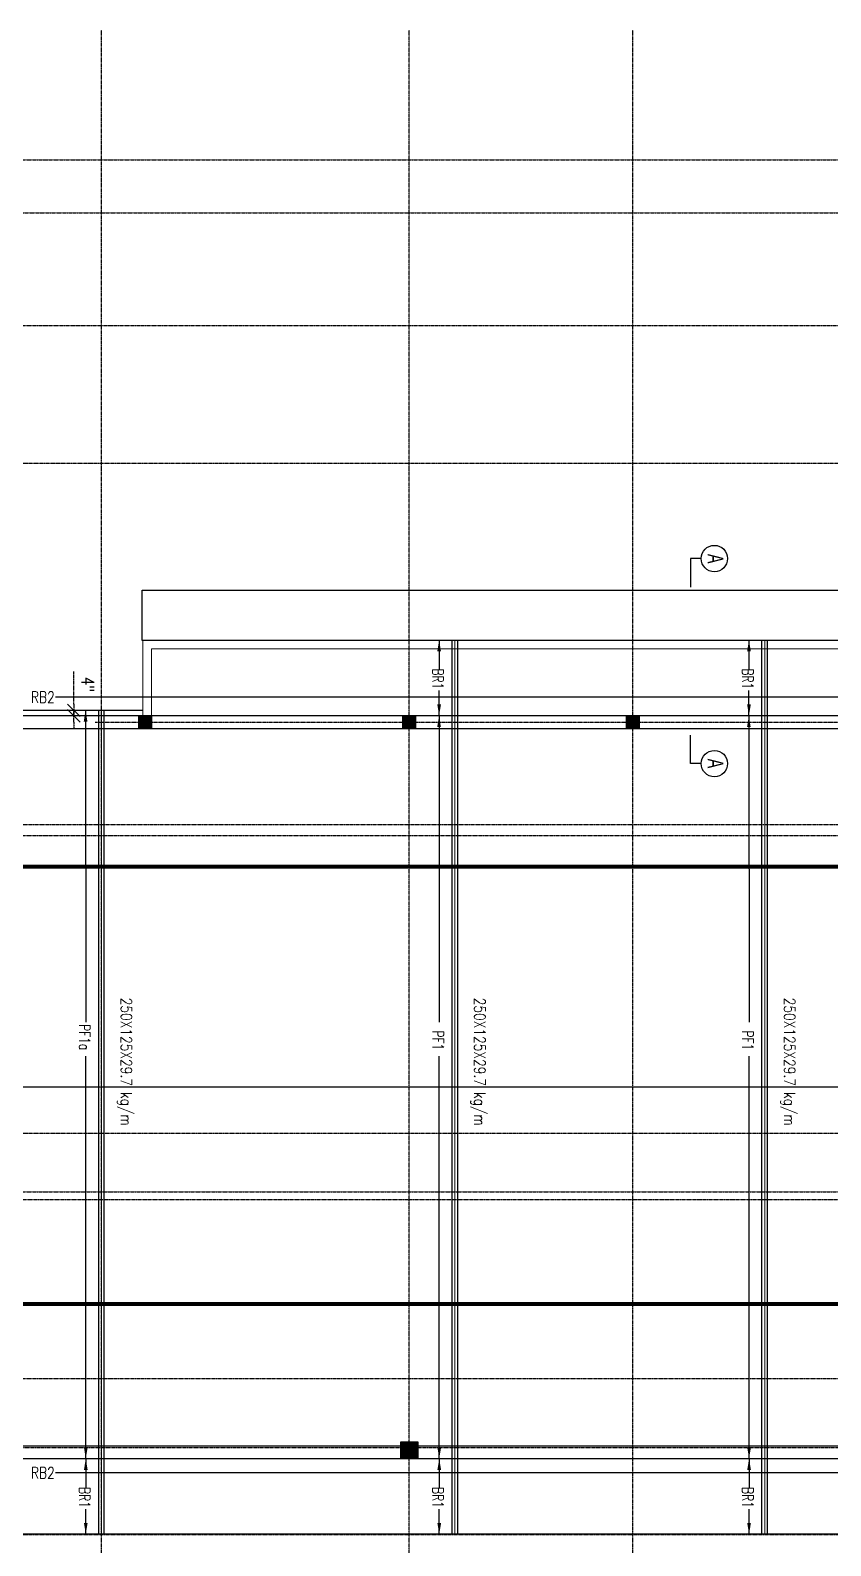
# Model space of a CAD drawing. Extents: x -95606 to 113309, y -42160 to -940.
# Drawn here: x 102425 to 102997, y -26908 to -25824 of the extents above; entities that cross this region are included whole.
import ezdxf

# ---------------------------------------------------------------- set-up
doc = ezdxf.new("R2010")
doc.units = 0
doc.header["$LTSCALE"] = 0.02
doc.header["$MEASUREMENT"] = 0
doc.header["$PDMODE"] = 3
doc.header["$PDSIZE"] = -2
for name, pattern in [('ACAD_ISO03W100', [30, 12, -18]), ('CENTER', [50.8, 31.75, -6.35, 6.35, -6.35]), ('DASHED', [0.75, 0.5, -0.25])]:
    doc.linetypes.add(name, pattern=pattern)
doc.layers.get('0').update_dxf_attribs({"linetype": 'CONTINUOUS'})
doc.layers.get('DEFPOINTS').update_dxf_attribs({"linetype": 'CONTINUOUS'})
for name, color, linetype in [('BEAM TEX1', 3, 'CONTINUOUS'), ('COL 1', 5, 'CONTINUOUS'), ('DIM', 7, 'CONTINUOUS'), ('dimentions', 8, 'CONTINUOUS'), ('EXLINE', 33, 'CONTINUOUS'), ('GRID', 8, 'CENTER'), ('S-SLB', 3, 'CONTINUOUS'), ('S-TXT', 2, 'CONTINUOUS'), ('TEXT-2', 3, 'CONTINUOUS'), ('TEXT2', 3, 'CONTINUOUS')]:
    doc.layers.add(name, color=color, linetype=linetype)
for name, color, linetype, lineweight in [('HACH', 8, 'CONTINUOUS', 9), ('Hatch', 252, 'CONTINUOUS', 9), ('HATCH 2', 253, 'CONTINUOUS', 5), ('stair case014', 34, 'DASHED', 25)]:
    doc.layers.add(name, color=color, linetype=linetype, lineweight=lineweight)
doc.styles.add('ROMANS', font='romans.shx', dxfattribs={"width": 0.8})
doc.styles.add('style5', font='romans.shx', dxfattribs={"width": 0.7, "height": 8})
doc.styles.add('style6', font='romans.shx', dxfattribs={"height": 8})
doc.styles.add('style9', font='romans.shx', dxfattribs={"width": 0.8, "height": 4})
doc.dimstyles.new('TEXT-18', dxfattribs={"dimtxt": 8, "dimasz": 9, "dimexe": 6, "dimexo": 6, "dimgap": 3.125, "dimtad": 1, "dimdec": 1, "dimrnd": 0.5, "dimzin": 1, "dimdsep": 46, "dimlunit": 4, "dimtxsty": 'style6', "dimblk": 'OBLIQUE', "dimcen": 72.09, "dimclrd": 1, "dimclre": 1, "dimclrt": 4, "dimadec": 0, "dimazin": 0, "dimtfac": 1, "dimtdec": 1, "dimtofl": 0, "dimtmove": 0, "dimatfit": 3, "dimfxl": 1, "dimfrac": 2, "dimtolj": 1, "dimtzin": 0, "dimlwd": -1, "dimarcsym": 0})
doc.dimstyles.new('TK96', dxfattribs={"dimscale": 96, "dimtxt": 0.09375, "dimasz": 0.046875, "dimexe": 0.0625, "dimexo": 0.015625, "dimgap": 0.046875, "dimtad": 1, "dimzin": 11, "dimdsep": 46, "dimlunit": 4, "dimtxsty": 'ROMANS', "dimblk1": 'TK1', "dimblk2": 'TK1', "dimsah": 1, "dimcen": 0.09375, "dimclrd": 1, "dimclre": 1, "dimclrt": 2, "dimadec": 0, "dimazin": 0, "dimtfac": 1, "dimtofl": 0, "dimtmove": 0, "dimatfit": 3, "dimldrblk": 'TK1', "dimfxl": 1, "dimfrac": 2, "dimtolj": 1, "dimtzin": 9, "dimarcsym": 0})

# ---------------------------------------------------------------- blocks, each defined once
blk = doc.blocks.new('_Oblique')
at = {"color": 0, "linetype": 'ByBlock', "lineweight": -2}
blk.add_line((-0.5, -0.5), (0.5, 0.5), dxfattribs=at)
blk = doc.blocks.new('TK1')
at = {"color": 4, "linetype": 'Continuous'}
blk.add_line((-1, -1), (1, 1), dxfattribs=at)
at = {"color": 1, "linetype": 'ByBlock'}
blk.add_line((-1, 0), (1, 0), dxfattribs=at)
blk = doc.blocks.new('*D295')
at = {"layer": 'DEFPOINTS', "color": 0, "linetype": 'CENTER', "lineweight": -2, "transparency": 16777216}
for p in [(-51626.5, -26198.9), (-51622.5, -26198.9), (-51626.5, -26200.9)]:
    blk.add_point(p, dxfattribs=at)
at = {"layer": 'GRID', "color": 1, "lineweight": -2, "transparency": 16777216}
for p, q in [((-51631, -26200.9), (-51654.4, -26200.9)), ((-51626.5, -26200.4), (-51626.5, -26206.9)), ((-51622.5, -26200.4), (-51622.5, -26206.9)), ((-51618, -26200.9), (-51613.5, -26200.9))]:
    blk.add_line(p, q, dxfattribs=at)
at = {"layer": 'GRID', "color": 1, "linetype": 'CENTER', "lineweight": -2, "transparency": 16777216, "xscale": 4.5, "yscale": 4.5, "zscale": 4.5}
blk.add_blockref('TK1', (-51626.5, -26200.9), dxfattribs=at)
at = {"layer": 'GRID', "color": 1, "linetype": 'CENTER', "lineweight": -2, "transparency": 16777216, "xscale": 4.5, "yscale": 4.5, "zscale": 4.5, "rotation": 180}
blk.add_blockref('TK1', (-51622.5, -26200.9), dxfattribs=at)
at = {"layer": 'GRID', "color": 2, "linetype": 'CENTER', "lineweight": -2, "transparency": 16777216, "insert": (-51645, -26191), "char_height": 9, "attachment_point": 5, "style": 'ROMANS'}
blk.add_mtext('\\A1;4"', dxfattribs=at)
blk = doc.blocks.new('A$C536D237E')
at = {"layer": 'Hatch'}
h = blk.add_hatch(color=254, dxfattribs=at)
h.set_gradient(color1=(192, 192, 192), color2=(192, 192, 192), tint=1)
h.paths.add_polyline_path([(539.436, 2636.714), (548.436, 2636.714), (548.436, 2627.714), (539.436, 2627.714)])
h = blk.add_hatch(color=254, dxfattribs=at)
h.set_gradient(color1=(192, 192, 192), color2=(192, 192, 192), tint=1)
h.paths.add_polyline_path([(539.436, 2476.714), (548.436, 2476.714), (548.436, 2467.714), (539.436, 2467.714)])
h = blk.add_hatch(color=254, dxfattribs=at)
h.set_gradient(color1=(192, 192, 192), color2=(192, 192, 192), tint=1)
h.paths.add_polyline_path([(1058.715, 2478.214), (1070.715, 2478.214), (1070.715, 2466.214), (1058.715, 2466.214)])
h = blk.add_hatch(color=254, dxfattribs=at)
h.set_gradient(color1=(192, 192, 192), color2=(192, 192, 192), tint=1)
h.paths.add_polyline_path([(539.436, 2287.714), (548.436, 2287.714), (548.436, 2278.714), (539.436, 2278.714)])
at = {"layer": 'BEAM TEX1', "color": 4, "const_width": 3}
for points in [[(647.286, 3108.528), (647.261, 1588.535)], [(959.987, 3108.416), (960.202, 1591.223)]]:
    blk.add_lwpolyline(points, dxfattribs=at)
at = {"layer": 'COL 1', "lineweight": 25}
for points in [[(539.436, 2636.714), (548.436, 2636.714), (548.436, 2627.714), (539.436, 2627.714), (539.436, 2636.714)], [(539.436, 2476.714), (548.436, 2476.714), (548.436, 2467.714), (539.436, 2467.714), (539.436, 2476.714)], [(539.436, 2287.714), (548.436, 2287.714), (548.436, 2278.714), (539.436, 2278.714), (539.436, 2287.714)]]:
    blk.add_lwpolyline(points, dxfattribs=at)
at = {"layer": 'COL 1'}
blk.add_lwpolyline([(1058.715, 2478.214), (1070.715, 2478.214), (1070.715, 2466.214), (1058.715, 2466.214), (1058.715, 2478.214)], dxfattribs=at)
at = {"layer": 'dimentions', "color": 4}
for p, q in [((426.84, 2681.026), (426.84, 2673.413)), ((573.542, 2681.026), (573.542, 2673.413)), ((426.84, 2673.413), (447.311, 2673.413)), ((573.542, 2673.413), (553.072, 2673.413))]:
    blk.add_line(p, q, dxfattribs=at)
for centre in [(426.84, 2690.448), (573.542, 2690.448)]:
    blk.add_circle(centre, 9.422, dxfattribs=at)
at = {"layer": 'EXLINE'}
for p, q in [((485.437, 3270.71), (485.436, 2281.214)), ((1124.715, 3270.71), (1124.715, 1450.711)), ((539.436, 3216.71), (539.436, 1396.71)), ((1070.706, 3216.702), (1070.706, 1396.71)), ((548.449, 1396.71), (548.447, 3207.71)), ((1061.706, 3207.71), (1061.706, 1396.71)), ((449.414, 2281.214), (449.409, 3115.875)), ((805.076, 2948.161), (805.076, 1749.26)), ((485.45, 2287.71), (485.409, 2287.71)), ((485.409, 2281.214), (449.414, 2281.214)), ((535.436, 2281.214), (535.436, 1400.71))]:
    blk.add_line(p, q, dxfattribs=at)
at = {"layer": 'GRID'}
for p, q in [((141.604, 92.678), (141.604, 3414.534)), ((260.104, 92.678), (260.104, 3414.534)), ((358.937, 3414.534), (358.937, 92.678)), ((539.436, 3415.689), (539.436, 91.522)), ((625.033, 92.678), (625.033, 3414.534)), ((838.135, 3414.534), (838.135, 92.678)), ((879.863, 92.678), (879.863, 3414.534)), ((1013.324, 92.678), (1013.324, 3415.964)), ((1062.701, 91.248), (1062.701, 3415.964)), ((179.437, 100.933), (179.437, 3406.279)), ((1124.936, 100.962), (1124.936, 3404.46)), ((617.036, 113.157), (617.036, 3394.055)), ((885.343, 103.548), (885.343, 3403.664)), ((543.936, 2247.547), (543.936, 3259.555)), ((2188.885, 2632.214), (48.982, 2632.214)), ((2188.885, 2472.214), (48.982, 2472.214)), ((2188.885, 2252.035), (48.982, 2252.035))]:
    blk.add_line(p, q, dxfattribs=at)
at = {"layer": 'HACH', "color": 0}
for p, q in [((485.409, 3079.875), (485.409, 2281.72)), ((491.409, 3073.875), (491.409, 2287.72)), ((491.409, 2287.72), (539.438, 2287.721)), ((485.409, 2281.72), (539.438, 2281.721))]:
    blk.add_line(p, q, dxfattribs=at)
at = {"layer": 'HATCH 2', "lineweight": 5}
for p, q in [((1124.715, 2726.511), (485.409, 2726.511)), ((1124.715, 2504.878), (485.409, 2504.878)), ((1124.715, 2252.035), (535.436, 2252.035))]:
    blk.add_line(p, q, dxfattribs=at)
at = {"layer": 'S-SLB'}
for p, q in [((1124.715, 2728.511), (485.409, 2728.511)), ((1124.715, 2724.511), (485.409, 2724.511)), ((1124.715, 2506.878), (485.409, 2506.878)), ((1124.715, 2502.878), (485.409, 2502.878)), ((1124.715, 2254.035), (535.436, 2254.035)), ((1124.715, 2250.035), (535.436, 2250.035))]:
    blk.add_line(p, q, dxfattribs=at)
at = {"layer": 'stair case014', "linetype": 'ACAD_ISO03W100', "lineweight": 0}
blk.add_line((548.837, 2681.714), (548.45, 2681.714), dxfattribs=at)
at = {"layer": 'dimentions', "color": 4, "char_height": 11.21657, "width": 292.17453, "attachment_point": 5, "style": 'style9'}
for insert in [(426.96, 2691.26), (573.422, 2691.26)]:
    blk.add_mtext('{\\fSwis721 Cn BT|b0|i0|c0|p34;A}', dxfattribs=dict(at, insert=insert))
at = {"layer": 'TEXT-2', "char_height": 8, "attachment_point": 9, "style": 'ROMANS'}
for insert in [(832.631, 2737.661), (832.631, 2516.027), (832.631, 2263.185)]:
    blk.add_mtext_dynamic_manual_height_columns('250X125X29.7 kg/m', width=2568.13945, gutter_width=12.5, heights=[0], dxfattribs=dict(at, insert=insert))
at = {"layer": 'TEXT-2', "char_height": 8, "width": 22.39817, "attachment_point": 3, "style": 'style5'}
for s, insert in [('\\A1;BR1', (520.297, 2718.371)), ('\\A1;PF1', (778.581, 2718.44)), ('\\A1;BR1', (1105.836, 2718.439)), ('\\A1;BR1', (520.297, 2496.736)), ('\\A1;PF1', (778.581, 2496.807)), ('\\A1;BR1', (1105.836, 2496.805)), ('\\A1;PF1a', (778.581, 2243.964)), ('\\A1;BR1', (1105.836, 2243.962))]:
    blk.add_mtext(s, dxfattribs=dict(at, insert=insert))
at = {"layer": 'TEXT2', "color": 3, "char_height": 8, "attachment_point": 2, "rotation": 90, "style": 'ROMANS'}
for insert in [(521.988, 2208.558), (1076.784, 2208.558)]:
    blk.add_mtext_dynamic_manual_height_columns('\\pi3.1065;RB2', width=563.89816, gutter_width=2500, heights=[0], dxfattribs=dict(at, insert=insert))
at = {"layer": 'GRID', "color": 5, "linetype": 'CENTER', "lineweight": -2}
dim = blk.add_linear_dim(base=(535.436, 2232.353), p1=(539.436, 2234.368), p2=(535.436, 2234.368), dimstyle='TK96', override={"dimfxl": 200, "dimfxlon": 1}, dxfattribs=at)
dim.commit()
dim.dimension.update_dxf_attribs({"geometry": '*D295', "text_midpoint": (516.964, 2242.21), "insert": (52161.927, 28433.219)})
at = {"layer": 'DIM'}
for points, override in [([(525.966, 3216.54), (525.966, 2219.23)], {"dimtad": 0}), ([(1080.762, 3216.54), (1080.762, 2219.23)], {"dimtad": 0}), ([(485.166, 2715.211), (505.903, 2715.211)], {"dimasz": 8, "dimtad": 0}), ([(539.167, 2715.211), (521.27, 2715.211)], {"dimasz": 8, "dimtad": 0}), ([(539.436, 2715.113), (758.417, 2715.277)], {"dimasz": 8, "dimtad": 0}), ([(1070.706, 2715.278), (782.825, 2715.28)], {"dimasz": 8, "dimtad": 0}), ([(1070.706, 2715.278), (1091.442, 2715.278)], {"dimasz": 8, "dimtad": 0}), ([(1124.706, 2715.278), (1106.809, 2715.278)], {"dimasz": 8, "dimtad": 0}), ([(485.166, 2493.576), (505.903, 2493.576)], {"dimasz": 8, "dimtad": 0}), ([(539.167, 2493.576), (521.27, 2493.576)], {"dimasz": 8, "dimtad": 0}), ([(539.436, 2493.51), (758.417, 2493.643)], {"dimasz": 8, "dimtad": 0}), ([(1070.706, 2493.645), (782.825, 2493.647)], {"dimasz": 8, "dimtad": 0}), ([(1070.706, 2493.645), (1091.442, 2493.645)], {"dimasz": 8, "dimtad": 0}), ([(1124.706, 2493.645), (1106.809, 2493.645)], {"dimasz": 8, "dimtad": 0}), ([(535.436, 2240.634), (758.417, 2240.8)], {"dimasz": 8, "dimtad": 0}), ([(1070.706, 2240.802), (782.825, 2240.804)], {"dimasz": 8, "dimtad": 0}), ([(1070.706, 2240.802), (1091.442, 2240.802)], {"dimasz": 8, "dimtad": 0}), ([(1124.706, 2240.802), (1106.809, 2240.802)], {"dimasz": 8, "dimtad": 0})]:
    blk.add_leader(points, dimstyle='TEXT-18', override=override, dxfattribs=at)

msp = doc.modelspace()

# ---------------------------------------------------------------- block references
at = {"layer": 'S-TXT', "color": 5, "linetype": 'CENTER', "lineweight": -2, "rotation": 270}
msp.add_blockref('A$C536D237E', (100223.665, -25775.455), dxfattribs=at)

doc.saveas('drawing.dxf')
